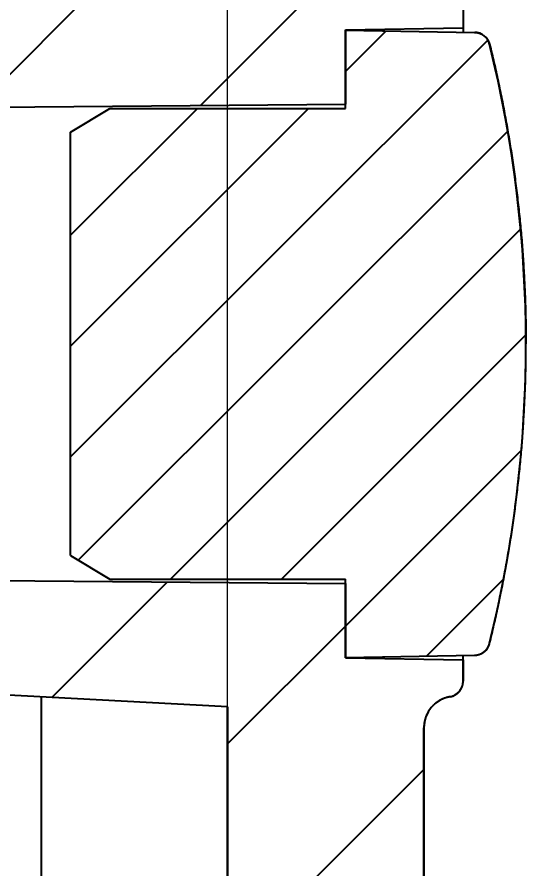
# Model space of a CAD drawing. Header units: millimetres. Extents: x 3559 to 4719, y 1270 to 1649.
# Drawn here: x 3818.21 to 3824.69, y 1551.14 to 1562.01 of the extents above; entities that cross this region are included whole.
import ezdxf

# ---------------------------------------------------------------- set-up
doc = ezdxf.new("R2010")
doc.units = ezdxf.units.MM
doc.layers.get('0').update_dxf_attribs({"linetype": 'CONTINUOUS'})
doc.layers.get('Defpoints').update_dxf_attribs({"linetype": 'CONTINUOUS'})
doc.layers.add('06___PRT_ALL_SURFS', color=7, linetype='CONTINUOUS')
doc.layers.add('dim', color=3, linetype='CONTINUOUS', lineweight=9)
doc.styles.add('longtou', font='romand.shx', dxfattribs={"width": 0.8, "bigfont": 'fangsong.shx'})
doc.dimstyles.new('YanXiu', dxfattribs={"dimtxt": 2.5, "dimasz": 2.2, "dimexe": 1, "dimexo": 0, "dimgap": 0.66, "dimtad": 0, "dimzin": 0, "dimdsep": 46, "dimtxsty": 'longtou', "dimblk": 'CLOSEDBLANK', "dimcen": 0, "dimclrd": 3, "dimclre": 3, "dimclrt": 7, "dimadec": 0, "dimazin": 0, "dimtfac": 1, "dimtdec": 4, "dimtofl": 0, "dimtmove": 0, "dimatfit": 3, "dimldrblk": 'CLOSEDBLANK', "dimfxl": 0, "dimtolj": 1, "dimtzin": 0, "dimlwd": 0, "dimlwe": 0, "dimarcsym": 0})

# ---------------------------------------------------------------- blocks, each defined once
blk = doc.blocks.new('_ClosedBlank')
at = {"color": 0, "linetype": 'ByBlock', "lineweight": -2}
for p, q in [((-1, 0.1667), (0, 0)), ((-1, 0.1667), (-1, -0.1667)), ((0, 0), (-1, -0.1667))]:
    blk.add_line(p, q, dxfattribs=at)
blk = doc.blocks.new('*D38')
at = {"layer": 'Defpoints', "color": 0}
for p in [(3808.889, 1571.594), (3808.889, 1566.339), (3820.889, 1553.21)]:
    blk.add_point(p, dxfattribs=at)
at = {"layer": 'dim', "color": 3, "lineweight": 5}
for p, q in [((3808.889, 1566.339), (3808.889, 1572.294)), ((3820.889, 1553.21), (3820.889, 1572.294)), ((3808.889, 1571.594), (3806.089, 1571.594)), ((3818.089, 1571.594), (3811.689, 1571.594))]:
    blk.add_line(p, q, dxfattribs=at)
at = {"layer": 'dim', "color": 3, "lineweight": 5, "xscale": 2.8, "yscale": 2.8, "zscale": 2.8, "rotation": 180}
blk.add_blockref('_ClosedBlank', (3808.889, 1571.594), dxfattribs=at)
at = {"layer": 'dim', "color": 3, "lineweight": 5, "xscale": 2.8, "yscale": 2.8, "zscale": 2.8}
blk.add_blockref('_ClosedBlank', (3820.889, 1571.594), dxfattribs=at)
at = {"layer": 'dim', "color": 7, "insert": (3799.923, 1571.594), "char_height": 3.5, "attachment_point": 5, "style": 'longtou'}
blk.add_mtext('12.00', dxfattribs=at)

msp = doc.modelspace()

# ---------------------------------------------------------------- hatches: boundary and pattern name
h = msp.add_hatch()
h.set_pattern_fill('DEFAULT__7', color=5, scale=2, angle=45, style=0)
h.set_pattern_definition([(45, (2733.8789, 1037.0707), (-1.4142136, 1.4142136), [])])
edge = h.paths.add_edge_path()
edge.add_line((3808.889, 1418.839), (3808.889, 1421.089))
edge.add_line((3808.889, 1421.089), (3815.889, 1421.089))
edge.add_line((3815.889, 1421.089), (3815.889, 1419.839))
edge.add_line((3815.889, 1419.839), (3822.389, 1419.782))
edge.add_line((3822.389, 1419.782), (3822.389, 1418.835))
edge.add_line((3822.389, 1418.835), (3823.889, 1418.809))
edge.add_line((3823.889, 1418.809), (3823.889, 1418.535))
edge.add_spline(control_points=[(3823.693, 1418.335), (3823.808, 1418.337), (3823.889, 1418.42), (3823.889, 1418.535)], knot_values=[0, 0, 0, 0, 1, 1, 1, 1], degree=3, periodic=0)
edge.add_line((3823.693, 1418.335), (3823.432, 1418.331))
edge.add_spline(control_points=[(3823.065, 1418.072), (3823.125, 1418.23), (3823.263, 1418.328), (3823.432, 1418.331)], knot_values=[0, 0, 0, 0, 1, 1, 1, 1], degree=3, periodic=0)
edge.add_spline(control_points=[(3823.065, 1418.072), (3822.342, 1416.162), (3820.691, 1414.957), (3818.651, 1414.85)], knot_values=[0, 0, 0, 0, 1, 1, 1, 1], degree=3, periodic=0)
edge.add_line((3818.651, 1414.85), (3808.889, 1414.339))
edge.add_line((3808.889, 1414.339), (3808.889, 1415.842))
edge.add_line((3808.889, 1415.842), (3810.389, 1415.868))
edge.add_line((3810.389, 1415.868), (3810.389, 1416.807))
edge.add_line((3810.389, 1416.807), (3809.675, 1416.845))
edge.add_line((3809.675, 1416.845), (3809.389, 1417.01))
edge.add_line((3809.389, 1417.01), (3809.389, 1418.812))
edge.add_line((3809.389, 1418.812), (3808.889, 1418.839))
edge = h.paths.add_edge_path()
edge.add_line((3808.889, 1424.589), (3808.889, 1426.839))
edge.add_line((3808.889, 1426.839), (3820.889, 1427.467))
edge.add_line((3820.889, 1427.467), (3820.889, 1490.339))
edge.add_line((3820.889, 1490.339), (3823.389, 1490.339))
edge.add_line((3823.389, 1490.339), (3823.389, 1427.734))
edge.add_spline(control_points=[(3823.723, 1427.339), (3823.521, 1427.373), (3823.389, 1427.529), (3823.389, 1427.734)], knot_values=[0, 0, 0, 0, 1, 1, 1, 1], degree=3, periodic=0)
edge.add_spline(control_points=[(3823.723, 1427.339), (3823.824, 1427.322), (3823.889, 1427.244), (3823.889, 1427.142)], knot_values=[0, 0, 0, 0, 1, 1, 1, 1], degree=3, periodic=0)
edge.add_line((3823.889, 1427.142), (3823.889, 1426.868))
edge.add_line((3823.889, 1426.868), (3822.389, 1426.842))
edge.add_line((3822.389, 1426.842), (3822.389, 1425.895))
edge.add_line((3822.389, 1425.895), (3815.889, 1425.839))
edge.add_line((3815.889, 1425.839), (3815.889, 1424.589))
edge.add_line((3815.889, 1424.589), (3808.889, 1424.589))
h.paths.add_polyline_path([(3823.389, 1490.339), (3820.889, 1490.339)])
h.paths.add_polyline_path([(3814.889, 1535.839), (3814.889, 1534.831), (3815.235, 1534.486), (3821.389, 1534.432), (3821.389, 1532.245), (3815.235, 1532.192), (3814.889, 1531.846), (3814.889, 1530.839), (3820.889, 1530.786), (3820.889, 1511.891), (3814.889, 1511.839), (3814.889, 1510.831), (3815.235, 1510.486), (3821.389, 1510.432), (3821.389, 1508.245), (3815.235, 1508.192), (3814.889, 1507.846), (3814.889, 1506.839), (3820.889, 1506.786), (3820.889, 1490.339), (3823.389, 1490.339), (3823.389, 1540.741), (3820.889, 1540.741), (3820.889, 1535.891)])
h.paths.add_polyline_path([(3823.389, 1540.741), (3820.889, 1540.741)])
edge = h.paths.add_edge_path()
edge.add_line((3808.889, 1561.839), (3808.889, 1559.589))
edge.add_line((3808.889, 1559.589), (3815.889, 1559.589))
edge.add_line((3815.889, 1559.589), (3815.889, 1560.839))
edge.add_line((3815.889, 1560.839), (3822.389, 1560.895))
edge.add_line((3822.389, 1560.895), (3822.389, 1561.842))
edge.add_line((3822.389, 1561.842), (3823.889, 1561.868))
edge.add_line((3823.889, 1561.868), (3823.889, 1562.142))
edge.add_spline(control_points=[(3823.693, 1562.342), (3823.808, 1562.34), (3823.889, 1562.258), (3823.889, 1562.142)], knot_values=[0, 0, 0, 0, 1, 1, 1, 1], degree=3, periodic=0)
edge.add_line((3823.693, 1562.342), (3823.432, 1562.346))
edge.add_spline(control_points=[(3823.432, 1562.346), (3823.263, 1562.349), (3823.125, 1562.447), (3823.065, 1562.605)], knot_values=[0, 0, 0, 0, 1, 1, 1, 1], degree=3, periodic=0)
edge.add_spline(control_points=[(3823.065, 1562.605), (3822.342, 1564.515), (3820.691, 1565.72), (3818.651, 1565.827)], knot_values=[0, 0, 0, 0, 1, 1, 1, 1], degree=3, periodic=0)
edge.add_line((3818.651, 1565.827), (3808.889, 1566.339))
edge.add_line((3808.889, 1566.339), (3808.889, 1564.835))
edge.add_line((3808.889, 1564.835), (3810.389, 1564.809))
edge.add_line((3810.389, 1564.809), (3810.389, 1563.87))
edge.add_line((3810.389, 1563.87), (3809.675, 1563.832))
edge.add_line((3809.675, 1563.832), (3809.389, 1563.667))
edge.add_line((3809.389, 1563.667), (3809.389, 1561.865))
edge.add_line((3809.389, 1561.865), (3808.889, 1561.839))
edge = h.paths.add_edge_path()
edge.add_line((3808.889, 1556.089), (3808.889, 1553.839))
edge.add_line((3808.889, 1553.839), (3820.889, 1553.21))
edge.add_line((3820.889, 1553.21), (3820.889, 1540.741))
edge.add_line((3820.889, 1540.741), (3823.389, 1540.741))
edge.add_line((3823.389, 1540.741), (3823.389, 1552.943))
edge.add_spline(control_points=[(3823.723, 1553.338), (3823.521, 1553.304), (3823.389, 1553.148), (3823.389, 1552.943)], knot_values=[0, 0, 0, 0, 1, 1, 1, 1], degree=3, periodic=0)
edge.add_spline(control_points=[(3823.723, 1553.338), (3823.824, 1553.355), (3823.889, 1553.433), (3823.889, 1553.535)], knot_values=[0, 0, 0, 0, 1, 1, 1, 1], degree=3, periodic=0)
edge.add_line((3823.889, 1553.535), (3823.889, 1553.809))
edge.add_line((3823.889, 1553.809), (3822.389, 1553.835))
edge.add_line((3822.389, 1553.835), (3822.389, 1554.782))
edge.add_line((3822.389, 1554.782), (3815.889, 1554.839))
edge.add_line((3815.889, 1554.839), (3815.889, 1556.089))
edge.add_line((3815.889, 1556.089), (3808.889, 1556.089))
h = msp.add_hatch()
h.set_pattern_fill('C', color=2, angle=45, style=0)
h.set_pattern_definition([(45, (2733.8789, 1037.0707), (-0.7071068, 0.7071068), [])])
edge = h.paths.add_edge_path()
edge.add_line((3822.389, 1561.839), (3824.036, 1561.81))
edge.add_spline(control_points=[(3824.036, 1561.81), (3824.13, 1561.808), (3824.204, 1561.749), (3824.227, 1561.658)], knot_values=[0, 0, 0, 0, 1, 1, 1, 1], degree=3, periodic=0)
edge.add_spline(control_points=[(3824.227, 1561.658), (3824.534, 1560.406), (3824.689, 1559.127), (3824.689, 1557.839)], knot_values=[0, 0, 0, 0, 1, 1, 1, 1], degree=3, periodic=0)
edge.add_spline(control_points=[(3824.227, 1554.019), (3824.534, 1555.271), (3824.689, 1556.55), (3824.689, 1557.839)], knot_values=[0, 0, 0, 0, 1, 1, 1, 1], degree=3, periodic=0)
edge.add_spline(control_points=[(3824.036, 1553.867), (3824.13, 1553.869), (3824.204, 1553.928), (3824.227, 1554.019)], knot_values=[0, 0, 0, 0, 1, 1, 1, 1], degree=3, periodic=0)
edge.add_line((3824.036, 1553.867), (3822.389, 1553.839))
edge.add_line((3822.389, 1553.839), (3822.389, 1554.839))
edge.add_line((3822.389, 1554.839), (3819.389, 1554.839))
edge.add_line((3819.389, 1554.839), (3818.889, 1555.139))
edge.add_line((3818.889, 1555.139), (3818.889, 1560.539))
edge.add_line((3818.889, 1560.539), (3819.389, 1560.839))
edge.add_line((3819.389, 1560.839), (3822.389, 1560.839))
edge.add_line((3822.389, 1560.839), (3822.389, 1561.839))

# ---------------------------------------------------------------- linework, layer by layer
at = {"color": 7, "linetype": 'Continuous'}
for p, q in [((3823.889, 1562.142), (3823.889, 1561.81)), ((3823.889, 1562.142), (3823.889, 1561.868)), ((3822.389, 1561.842), (3823.889, 1561.868)), ((3822.389, 1561.842), (3823.889, 1561.868)), ((3822.389, 1560.839), (3822.389, 1561.842)), ((3822.389, 1561.842), (3822.389, 1560.895)), ((3822.389, 1561.839), (3824.036, 1561.81)), ((3822.389, 1560.839), (3822.389, 1561.839)), ((3822.389, 1561.839), (3824.036, 1561.81)), ((3815.889, 1560.839), (3822.389, 1560.895)), ((3815.889, 1560.839), (3822.389, 1560.895)), ((3818.889, 1560.539), (3819.389, 1560.839)), ((3818.889, 1560.539), (3819.389, 1560.839)), ((3819.389, 1560.839), (3822.389, 1560.839)), ((3819.389, 1560.839), (3822.389, 1560.839)), ((3818.889, 1555.139), (3818.889, 1560.539)), ((3818.889, 1555.139), (3818.889, 1560.539)), ((3818.889, 1555.139), (3819.389, 1554.839)), ((3818.889, 1555.139), (3819.389, 1554.839)), ((3815.889, 1554.839), (3822.389, 1554.782)), ((3815.889, 1554.839), (3822.389, 1554.782)), ((3819.389, 1554.839), (3822.389, 1554.839)), ((3819.389, 1554.839), (3822.389, 1554.839)), ((3822.389, 1553.835), (3822.389, 1554.839)), ((3822.389, 1553.839), (3822.389, 1554.839)), ((3822.389, 1554.782), (3822.389, 1553.835)), ((3820.889, 1553.21), (3808.889, 1553.839)), ((3820.889, 1553.21), (3808.889, 1553.839)), ((3822.389, 1553.839), (3824.036, 1553.867)), ((3822.389, 1553.839), (3824.036, 1553.867)), ((3822.389, 1553.835), (3823.889, 1553.809)), ((3822.389, 1553.835), (3823.889, 1553.809)), ((3823.889, 1553.535), (3823.889, 1553.867)), ((3823.889, 1553.809), (3823.889, 1553.535)), ((3820.889, 1535.891), (3820.889, 1553.21)), ((3820.889, 1553.21), (3820.889, 1540.741)), ((3823.389, 1426.86), (3823.389, 1552.943)), ((3823.389, 1552.943), (3823.389, 1540.741))]:
    msp.add_line(p, q, dxfattribs=at)
for centre, radius, start, end in [((3824.033, 1561.61), 0.2, 13.8171, 89), ((3808.698, 1557.839), 15.991, 346.1829, 13.8171), ((3824.033, 1554.067), 0.2, 271, 346.1829), ((3823.689, 1553.535), 0.2, 279.5941, 0), ((3823.789, 1552.943), 0.4, 99.5941, 180)]:
    msp.add_arc(centre, radius, start, end, dxfattribs=at)
for points, start_tangent, end_tangent in [([(3824.036, 1561.81), (3824.04, 1561.81), (3824.044, 1561.809), (3824.048, 1561.809), (3824.051, 1561.809), (3824.055, 1561.809), (3824.059, 1561.808), (3824.063, 1561.807), (3824.067, 1561.807), (3824.071, 1561.806), (3824.075, 1561.805), (3824.079, 1561.804), (3824.083, 1561.803), (3824.087, 1561.802), (3824.091, 1561.801), (3824.095, 1561.8), (3824.099, 1561.799), (3824.102, 1561.797), (3824.106, 1561.796), (3824.11, 1561.794), (3824.114, 1561.792), (3824.118, 1561.791), (3824.122, 1561.789), (3824.125, 1561.787), (3824.129, 1561.785), (3824.133, 1561.783), (3824.136, 1561.781), (3824.14, 1561.778), (3824.144, 1561.776), (3824.147, 1561.774), (3824.151, 1561.771), (3824.154, 1561.769), (3824.157, 1561.766), (3824.161, 1561.763), (3824.164, 1561.761), (3824.167, 1561.758), (3824.17, 1561.755), (3824.173, 1561.752), (3824.176, 1561.749), (3824.179, 1561.746), (3824.182, 1561.743), (3824.185, 1561.74), (3824.187, 1561.736), (3824.19, 1561.733), (3824.193, 1561.73), (3824.195, 1561.726), (3824.197, 1561.723), (3824.2, 1561.72), (3824.202, 1561.716), (3824.204, 1561.713), (3824.206, 1561.709), (3824.208, 1561.705), (3824.21, 1561.702), (3824.212, 1561.698), (3824.214, 1561.695), (3824.215, 1561.691), (3824.217, 1561.687), (3824.218, 1561.684), (3824.22, 1561.68), (3824.221, 1561.676), (3824.222, 1561.672), (3824.224, 1561.669), (3824.225, 1561.665), (3824.226, 1561.661), (3824.227, 1561.658)], (0.999848, -0.017452), (0.238823, -0.971063)), ([(3824.227, 1561.658), (3824.255, 1561.541), (3824.282, 1561.424), (3824.309, 1561.306), (3824.335, 1561.189), (3824.359, 1561.071), (3824.383, 1560.953), (3824.406, 1560.834), (3824.428, 1560.716), (3824.45, 1560.597), (3824.47, 1560.478), (3824.49, 1560.359), (3824.508, 1560.24), (3824.526, 1560.121), (3824.543, 1560.001), (3824.558, 1559.882), (3824.573, 1559.762), (3824.587, 1559.642), (3824.601, 1559.522), (3824.613, 1559.402), (3824.624, 1559.282), (3824.635, 1559.162), (3824.644, 1559.042), (3824.653, 1558.921), (3824.66, 1558.801), (3824.667, 1558.681), (3824.673, 1558.56), (3824.678, 1558.44), (3824.682, 1558.32), (3824.685, 1558.199), (3824.688, 1558.079), (3824.689, 1557.959), (3824.689, 1557.839)], (0.238823, -0.971063), (0, -1)), ([(3824.227, 1554.019), (3824.255, 1554.136), (3824.282, 1554.253), (3824.309, 1554.371), (3824.335, 1554.488), (3824.359, 1554.606), (3824.383, 1554.724), (3824.406, 1554.843), (3824.428, 1554.961), (3824.45, 1555.08), (3824.47, 1555.199), (3824.49, 1555.318), (3824.508, 1555.437), (3824.526, 1555.556), (3824.543, 1555.676), (3824.558, 1555.795), (3824.573, 1555.915), (3824.587, 1556.035), (3824.601, 1556.155), (3824.613, 1556.275), (3824.624, 1556.395), (3824.635, 1556.515), (3824.644, 1556.635), (3824.653, 1556.756), (3824.66, 1556.876), (3824.667, 1556.996), (3824.673, 1557.117), (3824.678, 1557.237), (3824.682, 1557.357), (3824.685, 1557.478), (3824.688, 1557.598), (3824.689, 1557.718), (3824.689, 1557.839)], (0.238823, 0.971063), (0, 1)), ([(3824.036, 1553.867), (3824.04, 1553.867), (3824.044, 1553.868), (3824.048, 1553.868), (3824.051, 1553.868), (3824.055, 1553.869), (3824.059, 1553.869), (3824.063, 1553.87), (3824.067, 1553.87), (3824.071, 1553.871), (3824.075, 1553.872), (3824.079, 1553.873), (3824.083, 1553.874), (3824.087, 1553.875), (3824.091, 1553.876), (3824.095, 1553.877), (3824.099, 1553.878), (3824.102, 1553.88), (3824.106, 1553.881), (3824.11, 1553.883), (3824.114, 1553.885), (3824.118, 1553.886), (3824.122, 1553.888), (3824.125, 1553.89), (3824.129, 1553.892), (3824.133, 1553.894), (3824.136, 1553.896), (3824.14, 1553.899), (3824.144, 1553.901), (3824.147, 1553.903), (3824.151, 1553.906), (3824.154, 1553.908), (3824.157, 1553.911), (3824.161, 1553.914), (3824.164, 1553.916), (3824.167, 1553.919), (3824.17, 1553.922), (3824.173, 1553.925), (3824.176, 1553.928), (3824.179, 1553.931), (3824.182, 1553.934), (3824.185, 1553.937), (3824.187, 1553.941), (3824.19, 1553.944), (3824.193, 1553.947), (3824.195, 1553.951), (3824.197, 1553.954), (3824.2, 1553.957), (3824.202, 1553.961), (3824.204, 1553.964), (3824.206, 1553.968), (3824.208, 1553.972), (3824.21, 1553.975), (3824.212, 1553.979), (3824.214, 1553.982), (3824.215, 1553.986), (3824.217, 1553.99), (3824.218, 1553.994), (3824.22, 1553.997), (3824.221, 1554.001), (3824.222, 1554.005), (3824.224, 1554.008), (3824.225, 1554.012), (3824.226, 1554.016), (3824.227, 1554.019)], (0.999848, 0.017452), (0.238823, 0.971063)), ([(3823.723, 1553.338), (3823.727, 1553.339), (3823.731, 1553.339), (3823.735, 1553.34), (3823.739, 1553.341), (3823.743, 1553.342), (3823.747, 1553.343), (3823.751, 1553.345), (3823.755, 1553.346), (3823.759, 1553.348), (3823.763, 1553.349), (3823.767, 1553.351), (3823.771, 1553.352), (3823.775, 1553.354), (3823.779, 1553.356), (3823.783, 1553.358), (3823.787, 1553.36), (3823.79, 1553.362), (3823.794, 1553.365), (3823.798, 1553.367), (3823.802, 1553.37), (3823.805, 1553.372), (3823.809, 1553.375), (3823.813, 1553.378), (3823.816, 1553.38), (3823.82, 1553.383), (3823.823, 1553.386), (3823.826, 1553.389), (3823.83, 1553.393), (3823.833, 1553.396), (3823.836, 1553.399), (3823.839, 1553.402), (3823.842, 1553.406), (3823.845, 1553.409), (3823.848, 1553.413), (3823.851, 1553.417), (3823.853, 1553.42), (3823.856, 1553.424), (3823.858, 1553.428), (3823.861, 1553.432), (3823.863, 1553.436), (3823.865, 1553.44), (3823.867, 1553.444), (3823.869, 1553.448), (3823.871, 1553.452), (3823.873, 1553.456), (3823.875, 1553.46), (3823.877, 1553.464), (3823.878, 1553.468), (3823.879, 1553.473), (3823.881, 1553.477), (3823.882, 1553.481), (3823.883, 1553.485), (3823.884, 1553.489), (3823.885, 1553.494), (3823.886, 1553.498), (3823.887, 1553.502), (3823.887, 1553.506), (3823.888, 1553.51), (3823.888, 1553.515), (3823.889, 1553.519), (3823.889, 1553.523), (3823.889, 1553.527), (3823.889, 1553.531), (3823.889, 1553.535)], (0.986013, 0.166667), (0, 1)), ([(3823.723, 1553.338), (3823.715, 1553.336), (3823.707, 1553.335), (3823.699, 1553.333), (3823.691, 1553.331), (3823.683, 1553.329), (3823.675, 1553.327), (3823.667, 1553.324), (3823.659, 1553.321), (3823.651, 1553.319), (3823.643, 1553.315), (3823.635, 1553.312), (3823.627, 1553.309), (3823.619, 1553.305), (3823.611, 1553.301), (3823.603, 1553.297), (3823.595, 1553.293), (3823.587, 1553.289), (3823.58, 1553.284), (3823.572, 1553.279), (3823.565, 1553.274), (3823.557, 1553.269), (3823.55, 1553.264), (3823.543, 1553.258), (3823.536, 1553.253), (3823.529, 1553.247), (3823.522, 1553.241), (3823.515, 1553.235), (3823.509, 1553.228), (3823.502, 1553.222), (3823.496, 1553.215), (3823.49, 1553.209), (3823.484, 1553.202), (3823.478, 1553.195), (3823.472, 1553.187), (3823.467, 1553.18), (3823.462, 1553.173), (3823.457, 1553.165), (3823.452, 1553.157), (3823.447, 1553.15), (3823.442, 1553.142), (3823.438, 1553.134), (3823.434, 1553.126), (3823.43, 1553.118), (3823.426, 1553.11), (3823.422, 1553.102), (3823.419, 1553.093), (3823.415, 1553.085), (3823.412, 1553.077), (3823.409, 1553.068), (3823.407, 1553.06), (3823.404, 1553.052), (3823.402, 1553.043), (3823.4, 1553.035), (3823.398, 1553.026), (3823.396, 1553.018), (3823.395, 1553.01), (3823.394, 1553.001), (3823.393, 1552.993), (3823.392, 1552.984), (3823.391, 1552.976), (3823.39, 1552.968), (3823.39, 1552.96), (3823.39, 1552.952), (3823.389, 1552.943)], (-0.986013, -0.166667), (0, -1))]:
    msp.add_spline(points, degree=3, dxfattribs=dict(at, start_tangent=start_tangent, end_tangent=end_tangent))
at = {"layer": '06___PRT_ALL_SURFS', "color": 7, "linetype": 'Continuous'}
msp.add_line((3818.52, 1541.089), (3818.52, 1553.334), dxfattribs=at)

# ---------------------------------------------------------------- dimensions: what is measured, and where the dimension line sits
at = {"layer": 'dim'}
dim = msp.add_linear_dim(base=(3808.889, 1571.594), p1=(3820.889, 1553.21), p2=(3808.889, 1566.339), dimstyle='YanXiu', override={"dimtxt": 3.5, "dimasz": 2.8, "dimexe": 0.69965, "dimgap": 0.69965}, dxfattribs=at)
dim.commit()
dim.dimension.update_dxf_attribs({"geometry": '*D38', "text_midpoint": (3799.923, 1571.594), "dimtype": 160})

doc.saveas('drawing.dxf')
